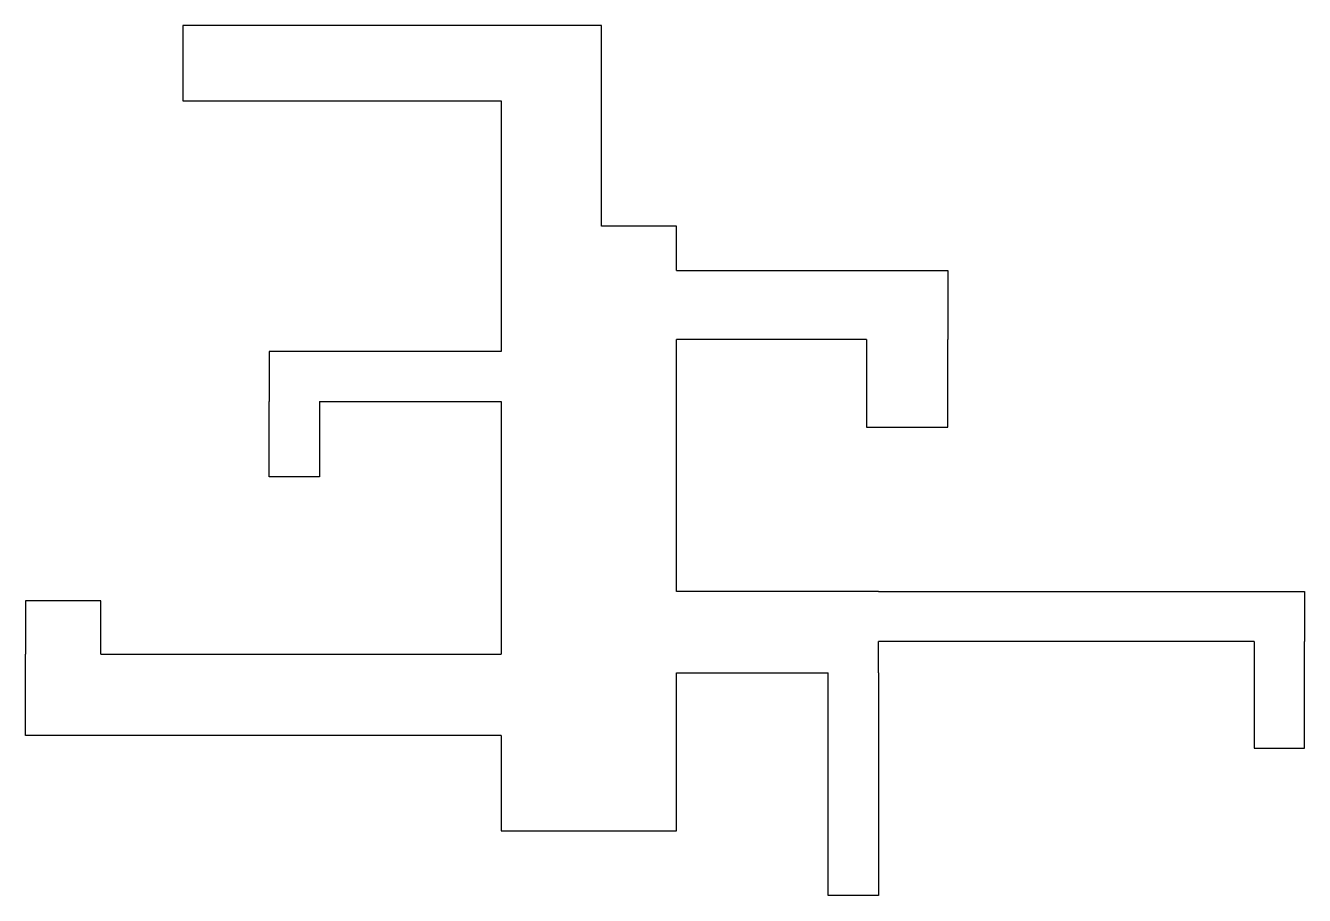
# Model space of a CAD drawing. Header units: millimetres. Extents: x -38 to 64, y -5 to 64.
import ezdxf

# ---------------------------------------------------------------- set-up
doc = ezdxf.new("R2010")
doc.units = ezdxf.units.MM
doc.layers.get('0').update_dxf_attribs({"linetype": 'CONTINUOUS'})

msp = doc.modelspace()

# ---------------------------------------------------------------- linework, layer by layer
for p, q in [((0, 64.25), (-25.4, 64.25)), ((-25.4, 64.25), (-25.4, 58.25)), ((8, 64.25), (0, 64.25)), ((8, 48.25), (8, 64.25)), ((-25.4, 58.25), (0, 58.25)), ((0, 58.25), (0, 48.25)), ((0, 48.25), (0, 38.25)), ((14, 48.25), (8, 48.25)), ((14, 44.7), (14, 48.25)), ((14, 44.7), (35.65, 44.7)), ((35.65, 44.7), (35.65, 39.2)), ((29.15, 39.2), (14, 39.2)), ((14, 19.1), (14, 39.2)), ((29.15, 39.2), (29.15, 32.2)), ((35.65, 32.2), (35.65, 39.2)), ((0, 38.25), (-18.5, 38.25)), ((-18.5, 38.25), (-18.5, 34.25)), ((-18.5, 28.25), (-18.5, 34.25)), ((-14.5, 34.25), (0, 34.25)), ((-14.5, 34.25), (-14.5, 28.25)), ((0, 34.25), (0, 14.1)), ((29.15, 32.2), (35.65, 32.2)), ((-14.5, 28.25), (-18.5, 28.25)), ((30.1, 19.1), (14, 19.1)), ((30.1, 19.1), (64.1, 19.1)), ((64.1, 19.1), (64.1, 15.1)), ((-31.95, 18.35), (-37.95, 18.35)), ((-37.95, 18.35), (-37.95, 14.1)), ((-31.95, 14.1), (-31.95, 18.35)), ((30.1, 12.6), (30.1, 15.1)), ((60.1, 15.1), (30.1, 15.1)), ((60.1, 15.1), (60.1, 6.6)), ((64.1, 6.6), (64.1, 15.1)), ((-37.95, 7.6), (-37.95, 14.1)), ((-31.95, 14.1), (0, 14.1)), ((14, 12.6), (26.1, 12.6)), ((14, 0), (14, 12.6)), ((26.1, -5.15), (26.1, 12.6)), ((30.1, 12.6), (30.1, -5.15)), ((0, 7.6), (-37.95, 7.6)), ((0, 7.6), (0, 0)), ((60.1, 6.6), (64.1, 6.6)), ((0, 0), (14, 0)), ((30.1, -5.15), (26.1, -5.15))]:
    msp.add_line(p, q)

doc.saveas('drawing.dxf')
